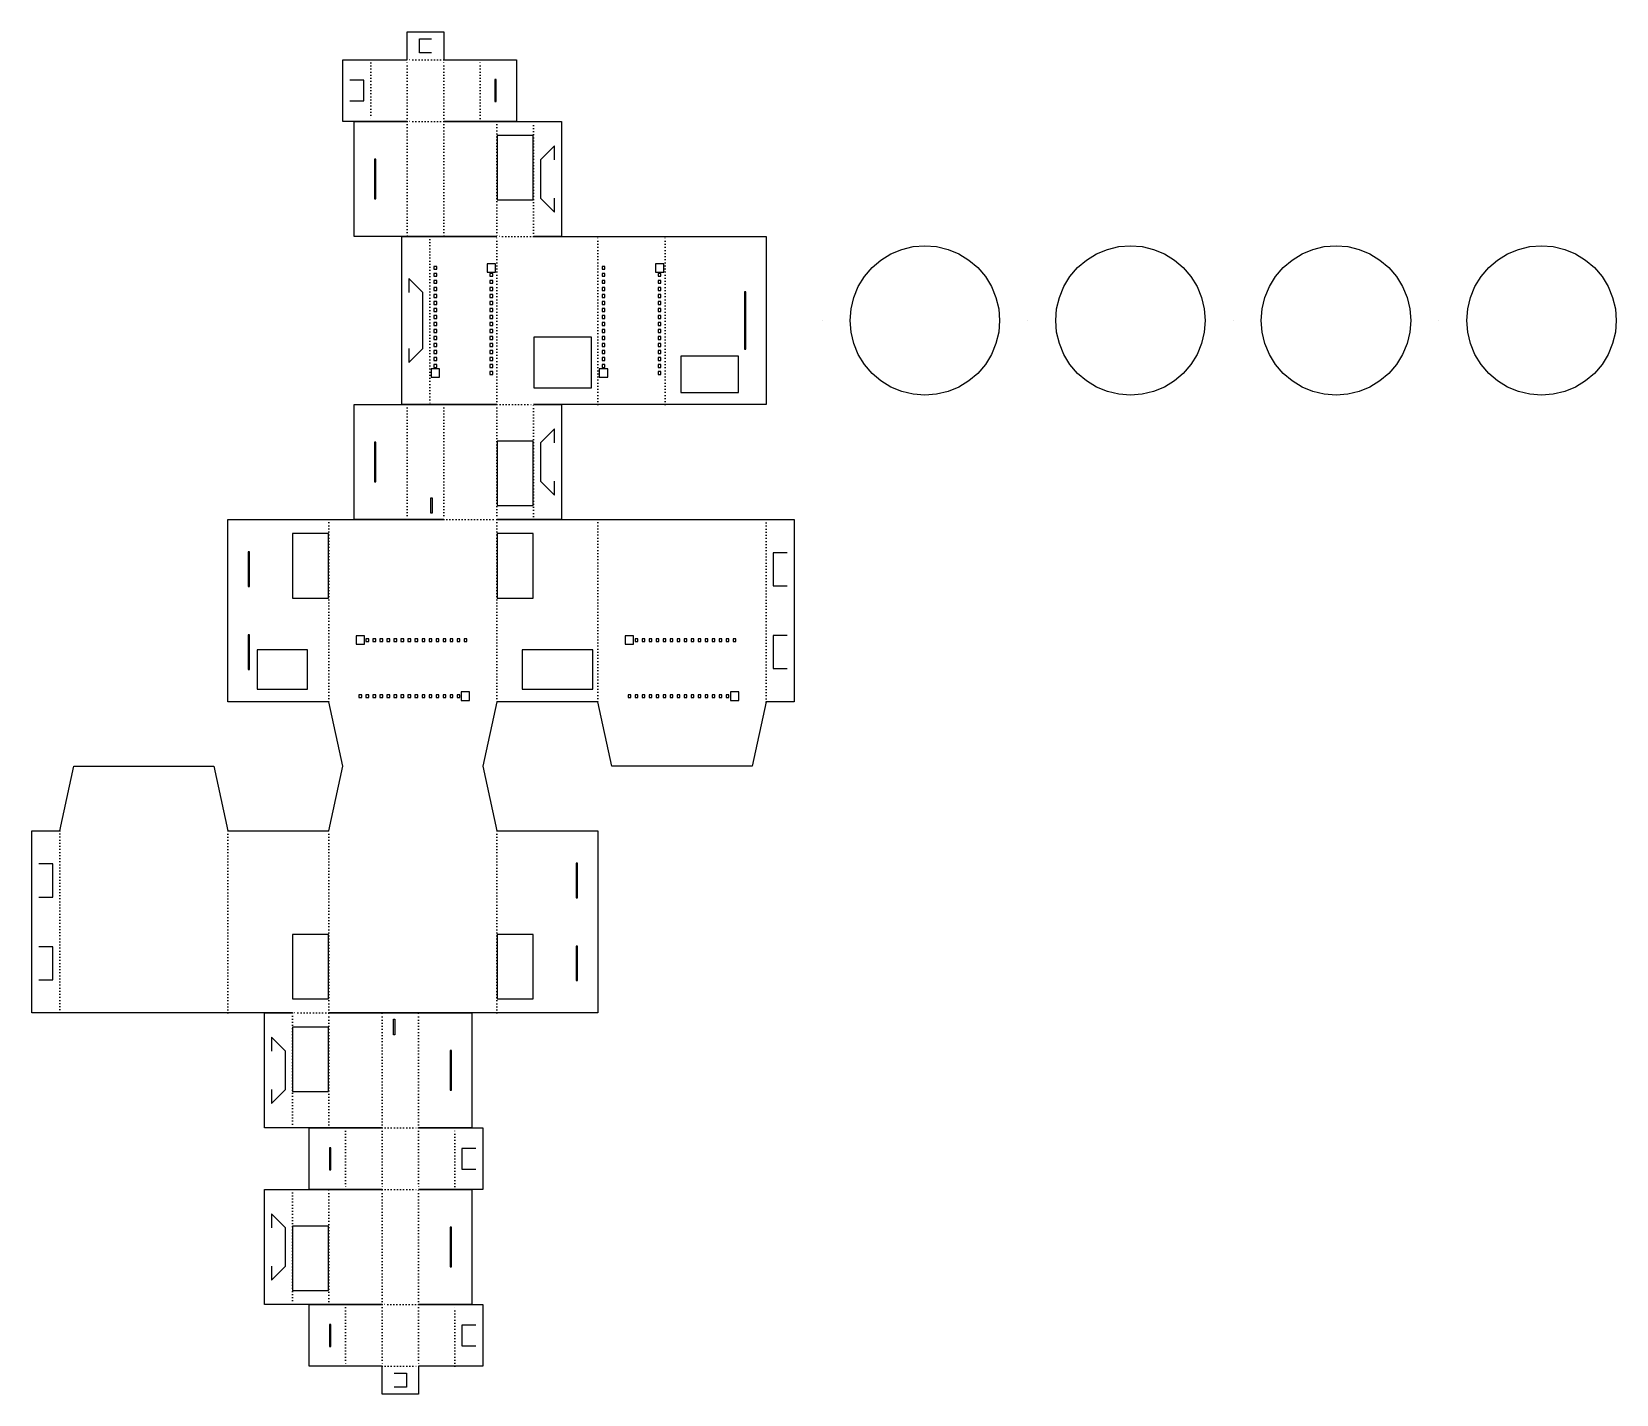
# Model space of a CAD drawing. Extents: x 0 to 565, y 0 to 486.
import ezdxf

# ---------------------------------------------------------------- set-up
doc = ezdxf.new("R2010")
doc.units = 0
doc.linetypes.add('DOTTED', pattern=[1, 0, -1])
for name, color, linetype in [('-90', 1, 'CONTINUOUS'), ('180', 1, 'CONTINUOUS'), ('90', 1, 'CONTINUOUS')]:
    doc.layers.add(name, color=color, linetype=linetype)

msp = doc.modelspace()

# ---------------------------------------------------------------- linework, layer by layer
at = {"layer": '-90', "color": 1, "linetype": 'DOTTED'}
for p, q in [((134, 454), (134, 413)), ((147, 454), (147, 413)), ((166, 454), (166, 413)), ((179, 413), (179, 454)), ((179, 413), (166, 413)), ((134, 353), (134, 312)), ((147, 353), (147, 312)), ((166, 353), (179, 353)), ((166, 353), (166, 312)), ((179, 312), (179, 353)), ((93, 136), (93, 95)), ((106, 95), (106, 136)), ((125, 95), (125, 136)), ((138, 95), (138, 136)), ((93, 73), (93, 32)), ((106, 32), (106, 73)), ((125, 32), (125, 73)), ((138, 32), (138, 73))]:
    msp.add_line(p, q, dxfattribs=at)
at = {"layer": '180', "color": 1, "linetype": 'DOTTED'}
for p, q in [((147, 312), (166, 312)), ((106, 136), (93, 136))]:
    msp.add_line(p, q, dxfattribs=at)
at = {"layer": '90', "color": 1, "linetype": 'DOTTED'}
for p, q in [((121, 476), (121, 454)), ((147, 476), (134, 476)), ((134, 454), (134, 476)), ((147, 454), (147, 476)), ((160, 454), (160, 476)), ((147, 454), (134, 454)), ((142, 413), (142, 353)), ((166, 353), (166, 413)), ((202, 353), (202, 413)), ((226, 353), (226, 413)), ((106, 312), (106, 247)), ((166, 312), (166, 247)), ((202, 312), (202, 247)), ((262, 247), (262, 312)), ((10, 201), (10, 136)), ((70, 136), (70, 201)), ((106, 136), (106, 201)), ((166, 136), (166, 201)), ((112, 95), (112, 73)), ((125, 95), (138, 95)), ((125, 95), (125, 73)), ((138, 95), (138, 73)), ((151, 73), (151, 95)), ((125, 73), (138, 73)), ((112, 32), (112, 10)), ((138, 32), (125, 32)), ((125, 32), (125, 10)), ((138, 32), (138, 10)), ((151, 10), (151, 32)), ((125, 10), (138, 10))]:
    msp.add_line(p, q, dxfattribs=at)
at = {"layer": 'cut', "color": 5}
for p, q in [((134, 486), (147, 486)), ((134, 476), (134, 486)), ((138.33, 478.5), (138.33, 483.5)), ((138.33, 483.5), (142.67, 483.5)), ((147, 486), (147, 476)), ((111, 476), (121, 476)), ((111, 454), (111, 476)), ((121, 476), (134, 476)), ((142.67, 478.5), (138.33, 478.5)), ((147, 476), (160, 476)), ((160, 476), (173, 476)), ((173, 476), (173, 454)), ((118.5, 468.67), (113.5, 468.67)), ((118.5, 461.33), (118.5, 468.67)), ((165.25, 468.92), (165.25, 461.08)), ((165.75, 468.92), (165.25, 468.92)), ((165.75, 461.08), (165.75, 468.92)), ((113.5, 461.33), (118.5, 461.33)), ((165.25, 461.08), (165.75, 461.08)), ((121, 454), (111, 454)), ((115, 454), (134, 454)), ((115, 413), (115, 454)), ((134, 454), (121, 454)), ((147, 454), (166, 454)), ((160, 454), (147, 454)), ((173, 454), (160, 454)), ((166, 454), (179, 454)), ((179, 454), (189, 454)), ((189, 454), (189, 413)), ((178.94, 449), (166.06, 449)), ((166.06, 449), (166.06, 426)), ((178.94, 426), (178.94, 449)), ((186.5, 445.33), (181.5, 440.33)), ((186.5, 440.33), (186.5, 445.33)), ((122.75, 440.58), (122.25, 440.58)), ((122.25, 440.58), (122.25, 426.42)), ((122.75, 426.42), (122.75, 440.58)), ((181.5, 440.33), (181.5, 426.67)), ((122.25, 426.42), (122.75, 426.42)), ((166.06, 426), (178.94, 426)), ((181.5, 426.67), (186.5, 421.67)), ((186.5, 421.67), (186.5, 426.67)), ((134, 413), (115, 413)), ((132, 413), (142, 413)), ((132, 353), (132, 413)), ((147, 413), (134, 413)), ((142, 413), (166, 413)), ((166, 413), (147, 413)), ((166, 413), (166, 413)), ((179, 413), (202, 413)), ((189, 413), (179, 413)), ((202, 413), (226, 413)), ((202, 413), (202, 413)), ((226, 413), (262, 413)), ((262, 413), (262, 353)), ((306.56, 406.76), (310.43, 408.36)), ((310.43, 408.36), (314.5, 409.34)), ((314.5, 409.34), (318.67, 409.67)), ((318.67, 409.67), (322.84, 409.34)), ((322.84, 409.34), (326.91, 408.36)), ((326.91, 408.36), (330.77, 406.76)), ((379.89, 406.76), (383.76, 408.36)), ((383.76, 408.36), (387.83, 409.34)), ((387.83, 409.34), (392, 409.67)), ((392, 409.67), (396.17, 409.34)), ((396.17, 409.34), (400.24, 408.36)), ((400.24, 408.36), (404.11, 406.76)), ((453.23, 406.76), (457.09, 408.36)), ((457.09, 408.36), (461.16, 409.34)), ((461.16, 409.34), (465.33, 409.67)), ((465.33, 409.67), (469.5, 409.34)), ((469.5, 409.34), (473.57, 408.36)), ((473.57, 408.36), (477.44, 406.76)), ((526.56, 406.76), (530.43, 408.36)), ((530.43, 408.36), (534.5, 409.34)), ((534.5, 409.34), (538.67, 409.67)), ((538.67, 409.67), (542.84, 409.34)), ((542.84, 409.34), (546.91, 408.36)), ((546.91, 408.36), (550.77, 406.76)), ((143.5, 402.25), (143.5, 401.25)), ((144.5, 402.25), (143.5, 402.25)), ((144.5, 401.25), (144.5, 402.25)), ((162.5, 403.25), (162.5, 400.25)), ((165.5, 403.25), (162.5, 403.25)), ((165.5, 400.25), (165.5, 403.25)), ((203.5, 402.25), (203.5, 401.25)), ((204.5, 402.25), (203.5, 402.25)), ((204.5, 401.25), (204.5, 402.25)), ((222.5, 403.25), (222.5, 400.25)), ((225.5, 403.25), (222.5, 403.25)), ((225.5, 400.25), (225.5, 403.25)), ((297.09, 398.67), (299.81, 401.86)), ((299.81, 401.86), (302.99, 404.57)), ((302.99, 404.57), (306.56, 406.76)), ((330.77, 406.76), (334.34, 404.57)), ((334.34, 404.57), (337.52, 401.86)), ((337.52, 401.86), (340.24, 398.67)), ((370.43, 398.67), (373.14, 401.86)), ((373.14, 401.86), (376.33, 404.57)), ((376.33, 404.57), (379.89, 406.76)), ((404.11, 406.76), (407.67, 404.57)), ((407.67, 404.57), (410.86, 401.86)), ((410.86, 401.86), (413.57, 398.67)), ((443.76, 398.67), (446.48, 401.86)), ((446.48, 401.86), (449.66, 404.57)), ((449.66, 404.57), (453.23, 406.76)), ((477.44, 406.76), (481.01, 404.57)), ((481.01, 404.57), (484.19, 401.86)), ((484.19, 401.86), (486.91, 398.67)), ((517.09, 398.67), (519.81, 401.86)), ((519.81, 401.86), (522.99, 404.57)), ((522.99, 404.57), (526.56, 406.76)), ((550.77, 406.76), (554.34, 404.57)), ((554.34, 404.57), (557.52, 401.86)), ((557.52, 401.86), (560.24, 398.67)), ((139.5, 393), (134.5, 398)), ((134.5, 398), (134.5, 393)), ((143.5, 401.25), (144.5, 401.25)), ((143.5, 399.75), (143.5, 398.75)), ((144.5, 399.75), (143.5, 399.75)), ((143.5, 398.75), (144.5, 398.75)), ((143.5, 397.25), (143.5, 396.25)), ((144.5, 397.25), (143.5, 397.25)), ((143.5, 396.25), (144.5, 396.25)), ((144.5, 398.75), (144.5, 399.75)), ((144.5, 396.25), (144.5, 397.25)), ((162.5, 400.25), (165.5, 400.25)), ((163.5, 399.75), (163.5, 398.75)), ((164.5, 399.75), (163.5, 399.75)), ((163.5, 398.75), (164.5, 398.75)), ((163.5, 397.25), (163.5, 396.25)), ((164.5, 397.25), (163.5, 397.25)), ((163.5, 396.25), (164.5, 396.25)), ((164.5, 398.75), (164.5, 399.75)), ((164.5, 396.25), (164.5, 397.25)), ((203.5, 401.25), (204.5, 401.25)), ((203.5, 399.75), (203.5, 398.75)), ((204.5, 399.75), (203.5, 399.75)), ((203.5, 398.75), (204.5, 398.75)), ((203.5, 397.25), (203.5, 396.25)), ((204.5, 397.25), (203.5, 397.25)), ((203.5, 396.25), (204.5, 396.25)), ((204.5, 398.75), (204.5, 399.75)), ((204.5, 396.25), (204.5, 397.25)), ((222.5, 400.25), (225.5, 400.25)), ((223.5, 399.75), (223.5, 398.75)), ((224.5, 399.75), (223.5, 399.75)), ((223.5, 398.75), (224.5, 398.75)), ((223.5, 397.25), (223.5, 396.25)), ((224.5, 397.25), (223.5, 397.25)), ((223.5, 396.25), (224.5, 396.25)), ((224.5, 398.75), (224.5, 399.75)), ((224.5, 396.25), (224.5, 397.25)), ((294.91, 395.11), (297.09, 398.67)), ((340.24, 398.67), (342.43, 395.11)), ((368.24, 395.11), (370.43, 398.67)), ((413.57, 398.67), (415.76, 395.11)), ((441.57, 395.11), (443.76, 398.67)), ((486.91, 398.67), (489.09, 395.11)), ((514.91, 395.11), (517.09, 398.67)), ((560.24, 398.67), (562.43, 395.11)), ((139.5, 373), (139.5, 393)), ((143.5, 394.75), (143.5, 393.75)), ((144.5, 394.75), (143.5, 394.75)), ((143.5, 393.75), (144.5, 393.75)), ((143.5, 392.25), (143.5, 391.25)), ((144.5, 392.25), (143.5, 392.25)), ((143.5, 391.25), (144.5, 391.25)), ((144.5, 393.75), (144.5, 394.75)), ((144.5, 391.25), (144.5, 392.25)), ((163.5, 394.75), (163.5, 393.75)), ((164.5, 394.75), (163.5, 394.75)), ((163.5, 393.75), (164.5, 393.75)), ((163.5, 392.25), (163.5, 391.25)), ((164.5, 392.25), (163.5, 392.25)), ((163.5, 391.25), (164.5, 391.25)), ((164.5, 393.75), (164.5, 394.75)), ((164.5, 391.25), (164.5, 392.25)), ((203.5, 394.75), (203.5, 393.75)), ((204.5, 394.75), (203.5, 394.75)), ((203.5, 393.75), (204.5, 393.75)), ((203.5, 392.25), (203.5, 391.25)), ((204.5, 392.25), (203.5, 392.25)), ((203.5, 391.25), (204.5, 391.25)), ((204.5, 393.75), (204.5, 394.75)), ((204.5, 391.25), (204.5, 392.25)), ((223.5, 394.75), (223.5, 393.75)), ((224.5, 394.75), (223.5, 394.75)), ((223.5, 393.75), (224.5, 393.75)), ((223.5, 392.25), (223.5, 391.25)), ((224.5, 392.25), (223.5, 392.25)), ((223.5, 391.25), (224.5, 391.25)), ((224.5, 393.75), (224.5, 394.75)), ((224.5, 391.25), (224.5, 392.25)), ((254.25, 393.25), (254.25, 372.75)), ((254.75, 393.25), (254.25, 393.25)), ((254.75, 372.75), (254.75, 393.25)), ((292.33, 387.17), (293.31, 391.24)), ((293.31, 391.24), (294.91, 395.11)), ((342.43, 395.11), (344.03, 391.24)), ((344.03, 391.24), (345.01, 387.17)), ((365.66, 387.17), (366.64, 391.24)), ((366.64, 391.24), (368.24, 395.11)), ((415.76, 395.11), (417.36, 391.24)), ((417.36, 391.24), (418.34, 387.17)), ((438.99, 387.17), (439.97, 391.24)), ((439.97, 391.24), (441.57, 395.11)), ((489.09, 395.11), (490.69, 391.24)), ((490.69, 391.24), (491.67, 387.17)), ((512.33, 387.17), (513.31, 391.24)), ((513.31, 391.24), (514.91, 395.11)), ((562.43, 395.11), (564.03, 391.24)), ((564.03, 391.24), (565.01, 387.17)), ((143.5, 389.75), (143.5, 388.75)), ((144.5, 389.75), (143.5, 389.75)), ((143.5, 388.75), (144.5, 388.75)), ((143.5, 387.25), (143.5, 386.25)), ((144.5, 387.25), (143.5, 387.25)), ((143.5, 386.25), (144.5, 386.25)), ((143.5, 384.75), (143.5, 383.75)), ((144.5, 384.75), (143.5, 384.75)), ((144.5, 388.75), (144.5, 389.75)), ((144.5, 386.25), (144.5, 387.25)), ((144.5, 383.75), (144.5, 384.75)), ((163.5, 389.75), (163.5, 388.75)), ((164.5, 389.75), (163.5, 389.75)), ((163.5, 388.75), (164.5, 388.75)), ((163.5, 387.25), (163.5, 386.25)), ((164.5, 387.25), (163.5, 387.25)), ((163.5, 386.25), (164.5, 386.25)), ((163.5, 384.75), (163.5, 383.75)), ((164.5, 384.75), (163.5, 384.75)), ((164.5, 388.75), (164.5, 389.75)), ((164.5, 386.25), (164.5, 387.25)), ((164.5, 383.75), (164.5, 384.75)), ((203.5, 389.75), (203.5, 388.75)), ((204.5, 389.75), (203.5, 389.75)), ((203.5, 388.75), (204.5, 388.75)), ((203.5, 387.25), (203.5, 386.25)), ((204.5, 387.25), (203.5, 387.25)), ((203.5, 386.25), (204.5, 386.25)), ((203.5, 384.75), (203.5, 383.75)), ((204.5, 384.75), (203.5, 384.75)), ((204.5, 388.75), (204.5, 389.75)), ((204.5, 386.25), (204.5, 387.25)), ((204.5, 383.75), (204.5, 384.75)), ((223.5, 389.75), (223.5, 388.75)), ((224.5, 389.75), (223.5, 389.75)), ((223.5, 388.75), (224.5, 388.75)), ((223.5, 387.25), (223.5, 386.25)), ((224.5, 387.25), (223.5, 387.25)), ((223.5, 386.25), (224.5, 386.25)), ((223.5, 384.75), (223.5, 383.75)), ((224.5, 384.75), (223.5, 384.75)), ((224.5, 388.75), (224.5, 389.75)), ((224.5, 386.25), (224.5, 387.25)), ((224.5, 383.75), (224.5, 384.75)), ((292, 383), (292.33, 387.17)), ((345.01, 387.17), (345.33, 383)), ((365.33, 383), (365.66, 387.17)), ((418.34, 387.17), (418.67, 383)), ((438.67, 383), (438.99, 387.17)), ((491.67, 387.17), (492, 383)), ((512, 383), (512.33, 387.17)), ((565.01, 387.17), (565.33, 383)), ((143.5, 383.75), (144.5, 383.75)), ((143.5, 382.25), (143.5, 381.25)), ((144.5, 382.25), (143.5, 382.25)), ((143.5, 381.25), (144.5, 381.25)), ((143.5, 379.75), (143.5, 378.75)), ((144.5, 379.75), (143.5, 379.75)), ((144.5, 381.25), (144.5, 382.25)), ((144.5, 378.75), (144.5, 379.75)), ((163.5, 383.75), (164.5, 383.75)), ((163.5, 382.25), (163.5, 381.25)), ((164.5, 382.25), (163.5, 382.25)), ((163.5, 381.25), (164.5, 381.25)), ((163.5, 379.75), (163.5, 378.75)), ((164.5, 379.75), (163.5, 379.75)), ((164.5, 381.25), (164.5, 382.25)), ((164.5, 378.75), (164.5, 379.75)), ((203.5, 383.75), (204.5, 383.75)), ((203.5, 382.25), (203.5, 381.25)), ((204.5, 382.25), (203.5, 382.25)), ((203.5, 381.25), (204.5, 381.25)), ((203.5, 379.75), (203.5, 378.75)), ((204.5, 379.75), (203.5, 379.75)), ((204.5, 381.25), (204.5, 382.25)), ((204.5, 378.75), (204.5, 379.75)), ((223.5, 383.75), (224.5, 383.75)), ((223.5, 382.25), (223.5, 381.25)), ((224.5, 382.25), (223.5, 382.25)), ((223.5, 381.25), (224.5, 381.25)), ((223.5, 379.75), (223.5, 378.75)), ((224.5, 379.75), (223.5, 379.75)), ((224.5, 381.25), (224.5, 382.25)), ((224.5, 378.75), (224.5, 379.75)), ((282, 383), (282, 383)), ((282, 383), (282, 383)), ((282, 383), (282, 383)), ((282, 383), (282, 383)), ((292.33, 378.83), (292, 383)), ((293.31, 374.76), (292.33, 378.83)), ((345.01, 378.83), (344.03, 374.76)), ((345.33, 383), (345.01, 378.83)), ((355.33, 383), (355.33, 383)), ((355.33, 383), (355.33, 383)), ((355.33, 383), (355.33, 383)), ((355.33, 383), (355.33, 383)), ((365.66, 378.83), (365.33, 383)), ((366.64, 374.76), (365.66, 378.83)), ((418.34, 378.83), (417.36, 374.76)), ((418.67, 383), (418.34, 378.83)), ((428.67, 383), (428.67, 383)), ((428.67, 383), (428.67, 383)), ((428.67, 383), (428.67, 383)), ((428.67, 383), (428.67, 383)), ((438.99, 378.83), (438.67, 383)), ((439.97, 374.76), (438.99, 378.83)), ((491.67, 378.83), (490.69, 374.76)), ((492, 383), (491.67, 378.83)), ((502, 383), (502, 383)), ((502, 383), (502, 383)), ((502, 383), (502, 383)), ((502, 383), (502, 383)), ((512.33, 378.83), (512, 383)), ((513.31, 374.76), (512.33, 378.83)), ((565.01, 378.83), (564.03, 374.76)), ((565.33, 383), (565.01, 378.83)), ((143.5, 378.75), (144.5, 378.75)), ((143.5, 377.25), (143.5, 376.25)), ((144.5, 377.25), (143.5, 377.25)), ((143.5, 376.25), (144.5, 376.25)), ((143.5, 374.75), (143.5, 373.75)), ((144.5, 374.75), (143.5, 374.75)), ((143.5, 373.75), (144.5, 373.75)), ((144.5, 376.25), (144.5, 377.25)), ((144.5, 373.75), (144.5, 374.75)), ((163.5, 378.75), (164.5, 378.75)), ((163.5, 377.25), (163.5, 376.25)), ((164.5, 377.25), (163.5, 377.25)), ((163.5, 376.25), (164.5, 376.25)), ((163.5, 374.75), (163.5, 373.75)), ((164.5, 374.75), (163.5, 374.75)), ((163.5, 373.75), (164.5, 373.75)), ((164.5, 376.25), (164.5, 377.25)), ((164.5, 373.75), (164.5, 374.75)), ((179.11, 377), (179.11, 359)), ((199.69, 377), (179.11, 377)), ((199.69, 359), (199.69, 377)), ((203.5, 378.75), (204.5, 378.75)), ((203.5, 377.25), (203.5, 376.25)), ((204.5, 377.25), (203.5, 377.25)), ((203.5, 376.25), (204.5, 376.25)), ((203.5, 374.75), (203.5, 373.75)), ((204.5, 374.75), (203.5, 374.75)), ((203.5, 373.75), (204.5, 373.75)), ((204.5, 376.25), (204.5, 377.25)), ((204.5, 373.75), (204.5, 374.75)), ((223.5, 378.75), (224.5, 378.75)), ((223.5, 377.25), (223.5, 376.25)), ((224.5, 377.25), (223.5, 377.25)), ((223.5, 376.25), (224.5, 376.25)), ((223.5, 374.75), (223.5, 373.75)), ((224.5, 374.75), (223.5, 374.75)), ((223.5, 373.75), (224.5, 373.75)), ((224.5, 376.25), (224.5, 377.25)), ((224.5, 373.75), (224.5, 374.75)), ((294.91, 370.89), (293.31, 374.76)), ((344.03, 374.76), (342.43, 370.89)), ((368.24, 370.89), (366.64, 374.76)), ((417.36, 374.76), (415.76, 370.89)), ((441.57, 370.89), (439.97, 374.76)), ((490.69, 374.76), (489.09, 370.89)), ((514.91, 370.89), (513.31, 374.76)), ((564.03, 374.76), (562.43, 370.89)), ((134.5, 373), (134.5, 368)), ((134.5, 368), (139.5, 373)), ((143.5, 372.25), (143.5, 371.25)), ((144.5, 372.25), (143.5, 372.25)), ((143.5, 371.25), (144.5, 371.25)), ((143.5, 369.75), (143.5, 368.75)), ((144.5, 369.75), (143.5, 369.75)), ((143.5, 368.75), (144.5, 368.75)), ((144.5, 371.25), (144.5, 372.25)), ((144.5, 368.75), (144.5, 369.75)), ((163.5, 372.25), (163.5, 371.25)), ((164.5, 372.25), (163.5, 372.25)), ((163.5, 371.25), (164.5, 371.25)), ((163.5, 369.75), (163.5, 368.75)), ((164.5, 369.75), (163.5, 369.75)), ((163.5, 368.75), (164.5, 368.75)), ((164.5, 371.25), (164.5, 372.25)), ((164.5, 368.75), (164.5, 369.75)), ((203.5, 372.25), (203.5, 371.25)), ((204.5, 372.25), (203.5, 372.25)), ((203.5, 371.25), (204.5, 371.25)), ((203.5, 369.75), (203.5, 368.75)), ((204.5, 369.75), (203.5, 369.75)), ((203.5, 368.75), (204.5, 368.75)), ((204.5, 371.25), (204.5, 372.25)), ((204.5, 368.75), (204.5, 369.75)), ((223.5, 372.25), (223.5, 371.25)), ((224.5, 372.25), (223.5, 372.25)), ((223.5, 371.25), (224.5, 371.25)), ((223.5, 369.75), (223.5, 368.75)), ((224.5, 369.75), (223.5, 369.75)), ((223.5, 368.75), (224.5, 368.75)), ((224.5, 371.25), (224.5, 372.25)), ((224.5, 368.75), (224.5, 369.75)), ((231.55, 370.3), (231.55, 357.3)), ((252.13, 370.3), (231.55, 370.3)), ((252.13, 357.3), (252.13, 370.3)), ((254.25, 372.75), (254.75, 372.75)), ((297.09, 367.33), (294.91, 370.89)), ((342.43, 370.89), (340.24, 367.33)), ((370.43, 367.33), (368.24, 370.89)), ((415.76, 370.89), (413.57, 367.33)), ((443.76, 367.33), (441.57, 370.89)), ((489.09, 370.89), (486.91, 367.33)), ((517.09, 367.33), (514.91, 370.89)), ((562.43, 370.89), (560.24, 367.33)), ((142.5, 365.75), (142.5, 362.75)), ((145.5, 365.75), (142.5, 365.75)), ((142.5, 362.75), (145.5, 362.75)), ((143.5, 367.25), (143.5, 366.25)), ((144.5, 367.25), (143.5, 367.25)), ((143.5, 366.25), (144.5, 366.25)), ((144.5, 366.25), (144.5, 367.25)), ((145.5, 362.75), (145.5, 365.75)), ((163.5, 367.25), (163.5, 366.25)), ((164.5, 367.25), (163.5, 367.25)), ((163.5, 366.25), (164.5, 366.25)), ((163.5, 364.75), (163.5, 363.75)), ((164.5, 364.75), (163.5, 364.75)), ((163.5, 363.75), (164.5, 363.75)), ((164.5, 366.25), (164.5, 367.25)), ((164.5, 363.75), (164.5, 364.75)), ((202.5, 365.75), (202.5, 362.75)), ((205.5, 365.75), (202.5, 365.75)), ((202.5, 362.75), (205.5, 362.75)), ((203.5, 367.25), (203.5, 366.25)), ((204.5, 367.25), (203.5, 367.25)), ((203.5, 366.25), (204.5, 366.25)), ((204.5, 366.25), (204.5, 367.25)), ((205.5, 362.75), (205.5, 365.75)), ((223.5, 367.25), (223.5, 366.25)), ((224.5, 367.25), (223.5, 367.25)), ((223.5, 366.25), (224.5, 366.25)), ((223.5, 364.75), (223.5, 363.75)), ((224.5, 364.75), (223.5, 364.75)), ((223.5, 363.75), (224.5, 363.75)), ((224.5, 366.25), (224.5, 367.25)), ((224.5, 363.75), (224.5, 364.75)), ((299.81, 364.14), (297.09, 367.33)), ((302.99, 361.43), (299.81, 364.14)), ((337.52, 364.14), (334.34, 361.43)), ((340.24, 367.33), (337.52, 364.14)), ((373.14, 364.14), (370.43, 367.33)), ((376.33, 361.43), (373.14, 364.14)), ((410.86, 364.14), (407.67, 361.43)), ((413.57, 367.33), (410.86, 364.14)), ((446.48, 364.14), (443.76, 367.33)), ((449.66, 361.43), (446.48, 364.14)), ((484.19, 364.14), (481.01, 361.43)), ((486.91, 367.33), (484.19, 364.14)), ((519.81, 364.14), (517.09, 367.33)), ((522.99, 361.43), (519.81, 364.14)), ((557.52, 364.14), (554.34, 361.43)), ((560.24, 367.33), (557.52, 364.14)), ((179.11, 359), (199.69, 359)), ((231.55, 357.3), (252.13, 357.3)), ((306.56, 359.24), (302.99, 361.43)), ((310.43, 357.64), (306.56, 359.24)), ((314.5, 356.66), (310.43, 357.64)), ((318.67, 356.33), (314.5, 356.66)), ((322.84, 356.66), (318.67, 356.33)), ((326.91, 357.64), (322.84, 356.66)), ((330.77, 359.24), (326.91, 357.64)), ((334.34, 361.43), (330.77, 359.24)), ((379.89, 359.24), (376.33, 361.43)), ((383.76, 357.64), (379.89, 359.24)), ((387.83, 356.66), (383.76, 357.64)), ((392, 356.33), (387.83, 356.66)), ((396.17, 356.66), (392, 356.33)), ((400.24, 357.64), (396.17, 356.66)), ((404.11, 359.24), (400.24, 357.64)), ((407.67, 361.43), (404.11, 359.24)), ((453.23, 359.24), (449.66, 361.43)), ((457.09, 357.64), (453.23, 359.24)), ((461.16, 356.66), (457.09, 357.64)), ((465.33, 356.33), (461.16, 356.66)), ((469.5, 356.66), (465.33, 356.33)), ((473.57, 357.64), (469.5, 356.66)), ((477.44, 359.24), (473.57, 357.64)), ((481.01, 361.43), (477.44, 359.24)), ((526.56, 359.24), (522.99, 361.43)), ((530.43, 357.64), (526.56, 359.24)), ((534.5, 356.66), (530.43, 357.64)), ((538.67, 356.33), (534.5, 356.66)), ((542.84, 356.66), (538.67, 356.33)), ((546.91, 357.64), (542.84, 356.66)), ((550.77, 359.24), (546.91, 357.64)), ((554.34, 361.43), (550.77, 359.24)), ((115, 353), (134, 353)), ((115, 312), (115, 353)), ((142, 353), (132, 353)), ((134, 353), (147, 353)), ((166, 353), (142, 353)), ((147, 353), (166, 353)), ((166, 353), (166, 353)), ((202, 353), (179, 353)), ((179, 353), (189, 353)), ((189, 353), (189, 312)), ((202, 353), (202, 353)), ((226, 353), (202, 353)), ((262, 353), (226, 353)), ((122.75, 339.58), (122.25, 339.58)), ((122.25, 339.58), (122.25, 325.42)), ((122.75, 325.42), (122.75, 339.58)), ((178.94, 340), (166.06, 340)), ((166.06, 340), (166.06, 317)), ((178.94, 317), (178.94, 340)), ((186.5, 344.33), (181.5, 339.33)), ((181.5, 339.33), (181.5, 325.67)), ((186.5, 339.33), (186.5, 344.33)), ((122.25, 325.42), (122.75, 325.42)), ((181.5, 325.67), (186.5, 320.67)), ((186.5, 320.67), (186.5, 325.67)), ((142.42, 314.25), (142.42, 319.75)), ((142.42, 319.75), (142.92, 319.75)), ((142.92, 319.75), (142.92, 314.25)), ((166.06, 317), (178.94, 317)), ((70, 312), (106, 312)), ((70, 247), (70, 312)), ((106, 312), (147, 312)), ((106, 312), (106, 312)), ((134, 312), (115, 312)), ((147, 312), (134, 312)), ((142.92, 314.25), (142.42, 314.25)), ((179, 312), (166, 312)), ((166, 312), (166, 312)), ((166, 312), (202, 312)), ((189, 312), (179, 312)), ((202, 312), (262, 312)), ((262, 312), (272, 312)), ((272, 312), (272, 247)), ((105.94, 307), (93.07, 307)), ((93.07, 307), (93.07, 284)), ((105.94, 284), (105.94, 307)), ((178.94, 307), (166.06, 307)), ((166.06, 307), (166.06, 284)), ((178.94, 284), (178.94, 307)), ((77.75, 300.43), (77.25, 300.43)), ((77.25, 300.43), (77.25, 288.11)), ((77.75, 288.11), (77.75, 300.43)), ((269.5, 300.18), (264.5, 300.18)), ((264.5, 300.18), (264.5, 288.36)), ((264.5, 288.36), (269.5, 288.36)), ((77.25, 288.11), (77.75, 288.11)), ((93.07, 284), (105.94, 284)), ((166.06, 284), (178.94, 284)), ((77.75, 270.89), (77.25, 270.89)), ((77.25, 270.89), (77.25, 258.57)), ((77.75, 258.57), (77.75, 270.89)), ((118.75, 270.5), (115.75, 270.5)), ((115.75, 270.5), (115.75, 267.5)), ((115.75, 267.5), (118.75, 267.5)), ((118.75, 267.5), (118.75, 270.5)), ((120.25, 269.5), (119.25, 269.5)), ((119.25, 269.5), (119.25, 268.5)), ((119.25, 268.5), (120.25, 268.5)), ((120.25, 268.5), (120.25, 269.5)), ((122.75, 269.5), (121.75, 269.5)), ((121.75, 269.5), (121.75, 268.5)), ((121.75, 268.5), (122.75, 268.5)), ((122.75, 268.5), (122.75, 269.5)), ((125.25, 269.5), (124.25, 269.5)), ((124.25, 269.5), (124.25, 268.5)), ((124.25, 268.5), (125.25, 268.5)), ((125.25, 268.5), (125.25, 269.5)), ((127.75, 269.5), (126.75, 269.5)), ((126.75, 269.5), (126.75, 268.5)), ((126.75, 268.5), (127.75, 268.5)), ((127.75, 268.5), (127.75, 269.5)), ((130.25, 269.5), (129.25, 269.5)), ((129.25, 269.5), (129.25, 268.5)), ((129.25, 268.5), (130.25, 268.5)), ((130.25, 268.5), (130.25, 269.5)), ((132.75, 269.5), (131.75, 269.5)), ((131.75, 269.5), (131.75, 268.5)), ((131.75, 268.5), (132.75, 268.5)), ((132.75, 268.5), (132.75, 269.5)), ((135.25, 269.5), (134.25, 269.5)), ((134.25, 269.5), (134.25, 268.5)), ((134.25, 268.5), (135.25, 268.5)), ((135.25, 268.5), (135.25, 269.5)), ((137.75, 269.5), (136.75, 269.5)), ((136.75, 269.5), (136.75, 268.5)), ((136.75, 268.5), (137.75, 268.5)), ((137.75, 268.5), (137.75, 269.5)), ((140.25, 269.5), (139.25, 269.5)), ((139.25, 269.5), (139.25, 268.5)), ((139.25, 268.5), (140.25, 268.5)), ((140.25, 268.5), (140.25, 269.5)), ((142.75, 269.5), (141.75, 269.5)), ((141.75, 269.5), (141.75, 268.5)), ((141.75, 268.5), (142.75, 268.5)), ((142.75, 268.5), (142.75, 269.5)), ((145.25, 269.5), (144.25, 269.5)), ((144.25, 269.5), (144.25, 268.5)), ((144.25, 268.5), (145.25, 268.5)), ((145.25, 268.5), (145.25, 269.5)), ((147.75, 269.5), (146.75, 269.5)), ((146.75, 269.5), (146.75, 268.5)), ((146.75, 268.5), (147.75, 268.5)), ((147.75, 268.5), (147.75, 269.5)), ((150.25, 269.5), (149.25, 269.5)), ((149.25, 269.5), (149.25, 268.5)), ((149.25, 268.5), (150.25, 268.5)), ((150.25, 268.5), (150.25, 269.5)), ((152.75, 269.5), (151.75, 269.5)), ((151.75, 269.5), (151.75, 268.5)), ((151.75, 268.5), (152.75, 268.5)), ((152.75, 268.5), (152.75, 269.5)), ((155.25, 269.5), (154.25, 269.5)), ((154.25, 269.5), (154.25, 268.5)), ((154.25, 268.5), (155.25, 268.5)), ((155.25, 268.5), (155.25, 269.5)), ((214.75, 270.5), (211.75, 270.5)), ((211.75, 270.5), (211.75, 267.5)), ((211.75, 267.5), (214.75, 267.5)), ((214.75, 267.5), (214.75, 270.5)), ((216.25, 269.5), (215.25, 269.5)), ((215.25, 269.5), (215.25, 268.5)), ((215.25, 268.5), (216.25, 268.5)), ((216.25, 268.5), (216.25, 269.5)), ((218.75, 269.5), (217.75, 269.5)), ((217.75, 269.5), (217.75, 268.5)), ((217.75, 268.5), (218.75, 268.5)), ((218.75, 268.5), (218.75, 269.5)), ((221.25, 269.5), (220.25, 269.5)), ((220.25, 269.5), (220.25, 268.5)), ((220.25, 268.5), (221.25, 268.5)), ((221.25, 268.5), (221.25, 269.5)), ((223.75, 269.5), (222.75, 269.5)), ((222.75, 269.5), (222.75, 268.5)), ((222.75, 268.5), (223.75, 268.5)), ((223.75, 268.5), (223.75, 269.5)), ((226.25, 269.5), (225.25, 269.5)), ((225.25, 269.5), (225.25, 268.5)), ((225.25, 268.5), (226.25, 268.5)), ((226.25, 268.5), (226.25, 269.5)), ((228.75, 269.5), (227.75, 269.5)), ((227.75, 269.5), (227.75, 268.5)), ((227.75, 268.5), (228.75, 268.5)), ((228.75, 268.5), (228.75, 269.5)), ((231.25, 269.5), (230.25, 269.5)), ((230.25, 269.5), (230.25, 268.5)), ((230.25, 268.5), (231.25, 268.5)), ((231.25, 268.5), (231.25, 269.5)), ((233.75, 269.5), (232.75, 269.5)), ((232.75, 269.5), (232.75, 268.5)), ((232.75, 268.5), (233.75, 268.5)), ((233.75, 268.5), (233.75, 269.5)), ((236.25, 269.5), (235.25, 269.5)), ((235.25, 269.5), (235.25, 268.5)), ((235.25, 268.5), (236.25, 268.5)), ((236.25, 268.5), (236.25, 269.5)), ((238.75, 269.5), (237.75, 269.5)), ((237.75, 269.5), (237.75, 268.5)), ((237.75, 268.5), (238.75, 268.5)), ((238.75, 268.5), (238.75, 269.5)), ((241.25, 269.5), (240.25, 269.5)), ((240.25, 269.5), (240.25, 268.5)), ((240.25, 268.5), (241.25, 268.5)), ((241.25, 268.5), (241.25, 269.5)), ((243.75, 269.5), (242.75, 269.5)), ((242.75, 269.5), (242.75, 268.5)), ((242.75, 268.5), (243.75, 268.5)), ((243.75, 268.5), (243.75, 269.5)), ((246.25, 269.5), (245.25, 269.5)), ((245.25, 269.5), (245.25, 268.5)), ((245.25, 268.5), (246.25, 268.5)), ((246.25, 268.5), (246.25, 269.5)), ((248.75, 269.5), (247.75, 269.5)), ((247.75, 269.5), (247.75, 268.5)), ((247.75, 268.5), (248.75, 268.5)), ((248.75, 268.5), (248.75, 269.5)), ((251.25, 269.5), (250.25, 269.5)), ((250.25, 269.5), (250.25, 268.5)), ((250.25, 268.5), (251.25, 268.5)), ((251.25, 268.5), (251.25, 269.5)), ((269.5, 270.64), (264.5, 270.64)), ((264.5, 270.64), (264.5, 258.82)), ((98.44, 265.52), (80.44, 265.52)), ((80.44, 265.52), (80.44, 251.48)), ((98.44, 251.48), (98.44, 265.52)), ((200.2, 265.52), (175, 265.52)), ((175, 265.52), (175, 251.48)), ((200.2, 251.48), (200.2, 265.52)), ((77.25, 258.57), (77.75, 258.57)), ((264.5, 258.82), (269.5, 258.82)), ((80.44, 251.48), (98.44, 251.48)), ((117.75, 249.5), (116.75, 249.5)), ((116.75, 249.5), (116.75, 248.5)), ((117.75, 248.5), (117.75, 249.5)), ((120.25, 249.5), (119.25, 249.5)), ((119.25, 249.5), (119.25, 248.5)), ((120.25, 248.5), (120.25, 249.5)), ((122.75, 249.5), (121.75, 249.5)), ((121.75, 249.5), (121.75, 248.5)), ((122.75, 248.5), (122.75, 249.5)), ((125.25, 249.5), (124.25, 249.5)), ((124.25, 249.5), (124.25, 248.5)), ((125.25, 248.5), (125.25, 249.5)), ((127.75, 249.5), (126.75, 249.5)), ((126.75, 249.5), (126.75, 248.5)), ((127.75, 248.5), (127.75, 249.5)), ((130.25, 249.5), (129.25, 249.5)), ((129.25, 249.5), (129.25, 248.5)), ((130.25, 248.5), (130.25, 249.5)), ((132.75, 249.5), (131.75, 249.5)), ((131.75, 249.5), (131.75, 248.5)), ((132.75, 248.5), (132.75, 249.5)), ((135.25, 249.5), (134.25, 249.5)), ((134.25, 249.5), (134.25, 248.5)), ((135.25, 248.5), (135.25, 249.5)), ((137.75, 249.5), (136.75, 249.5)), ((136.75, 249.5), (136.75, 248.5)), ((137.75, 248.5), (137.75, 249.5)), ((140.25, 249.5), (139.25, 249.5)), ((139.25, 249.5), (139.25, 248.5)), ((140.25, 248.5), (140.25, 249.5)), ((142.75, 249.5), (141.75, 249.5)), ((141.75, 249.5), (141.75, 248.5)), ((142.75, 248.5), (142.75, 249.5)), ((145.25, 249.5), (144.25, 249.5)), ((144.25, 249.5), (144.25, 248.5)), ((145.25, 248.5), (145.25, 249.5)), ((147.75, 249.5), (146.75, 249.5)), ((146.75, 249.5), (146.75, 248.5)), ((147.75, 248.5), (147.75, 249.5)), ((150.25, 249.5), (149.25, 249.5)), ((149.25, 249.5), (149.25, 248.5)), ((150.25, 248.5), (150.25, 249.5)), ((152.75, 249.5), (151.75, 249.5)), ((151.75, 249.5), (151.75, 248.5)), ((152.75, 248.5), (152.75, 249.5)), ((156.25, 250.5), (153.25, 250.5)), ((153.25, 250.5), (153.25, 247.5)), ((156.25, 247.5), (156.25, 250.5)), ((175, 251.48), (200.2, 251.48)), ((213.75, 249.5), (212.75, 249.5)), ((212.75, 249.5), (212.75, 248.5)), ((213.75, 248.5), (213.75, 249.5)), ((216.25, 249.5), (215.25, 249.5)), ((215.25, 249.5), (215.25, 248.5)), ((216.25, 248.5), (216.25, 249.5)), ((218.75, 249.5), (217.75, 249.5)), ((217.75, 249.5), (217.75, 248.5)), ((218.75, 248.5), (218.75, 249.5)), ((221.25, 249.5), (220.25, 249.5)), ((220.25, 249.5), (220.25, 248.5)), ((221.25, 248.5), (221.25, 249.5)), ((223.75, 249.5), (222.75, 249.5)), ((222.75, 249.5), (222.75, 248.5)), ((223.75, 248.5), (223.75, 249.5)), ((226.25, 249.5), (225.25, 249.5)), ((225.25, 249.5), (225.25, 248.5)), ((226.25, 248.5), (226.25, 249.5)), ((228.75, 249.5), (227.75, 249.5)), ((227.75, 249.5), (227.75, 248.5)), ((228.75, 248.5), (228.75, 249.5)), ((231.25, 249.5), (230.25, 249.5)), ((230.25, 249.5), (230.25, 248.5)), ((231.25, 248.5), (231.25, 249.5)), ((233.75, 249.5), (232.75, 249.5)), ((232.75, 249.5), (232.75, 248.5)), ((233.75, 248.5), (233.75, 249.5)), ((236.25, 249.5), (235.25, 249.5)), ((235.25, 249.5), (235.25, 248.5)), ((236.25, 248.5), (236.25, 249.5)), ((238.75, 249.5), (237.75, 249.5)), ((237.75, 249.5), (237.75, 248.5)), ((238.75, 248.5), (238.75, 249.5)), ((241.25, 249.5), (240.25, 249.5)), ((240.25, 249.5), (240.25, 248.5)), ((241.25, 248.5), (241.25, 249.5)), ((243.75, 249.5), (242.75, 249.5)), ((242.75, 249.5), (242.75, 248.5)), ((243.75, 248.5), (243.75, 249.5)), ((246.25, 249.5), (245.25, 249.5)), ((245.25, 249.5), (245.25, 248.5)), ((246.25, 248.5), (246.25, 249.5)), ((248.75, 249.5), (247.75, 249.5)), ((247.75, 249.5), (247.75, 248.5)), ((248.75, 248.5), (248.75, 249.5)), ((252.25, 250.5), (249.25, 250.5)), ((249.25, 250.5), (249.25, 247.5)), ((252.25, 247.5), (252.25, 250.5)), ((106, 247), (70, 247)), ((111, 224), (106, 247)), ((116.75, 248.5), (117.75, 248.5)), ((119.25, 248.5), (120.25, 248.5)), ((121.75, 248.5), (122.75, 248.5)), ((124.25, 248.5), (125.25, 248.5)), ((126.75, 248.5), (127.75, 248.5)), ((129.25, 248.5), (130.25, 248.5)), ((131.75, 248.5), (132.75, 248.5)), ((134.25, 248.5), (135.25, 248.5)), ((136.75, 248.5), (137.75, 248.5)), ((139.25, 248.5), (140.25, 248.5)), ((141.75, 248.5), (142.75, 248.5)), ((144.25, 248.5), (145.25, 248.5)), ((146.75, 248.5), (147.75, 248.5)), ((149.25, 248.5), (150.25, 248.5)), ((151.75, 248.5), (152.75, 248.5)), ((153.25, 247.5), (156.25, 247.5)), ((166, 247), (161, 224)), ((202, 247), (166, 247)), ((207, 224), (202, 247)), ((212.75, 248.5), (213.75, 248.5)), ((215.25, 248.5), (216.25, 248.5)), ((217.75, 248.5), (218.75, 248.5)), ((220.25, 248.5), (221.25, 248.5)), ((222.75, 248.5), (223.75, 248.5)), ((225.25, 248.5), (226.25, 248.5)), ((227.75, 248.5), (228.75, 248.5)), ((230.25, 248.5), (231.25, 248.5)), ((232.75, 248.5), (233.75, 248.5)), ((235.25, 248.5), (236.25, 248.5)), ((237.75, 248.5), (238.75, 248.5)), ((240.25, 248.5), (241.25, 248.5)), ((242.75, 248.5), (243.75, 248.5)), ((245.25, 248.5), (246.25, 248.5)), ((247.75, 248.5), (248.75, 248.5)), ((249.25, 247.5), (252.25, 247.5)), ((262, 247), (257, 224)), ((272, 247), (262, 247)), ((10, 201), (15, 224)), ((15, 224), (65, 224)), ((65, 224), (70, 201)), ((106, 201), (111, 224)), ((161, 224), (166, 201)), ((257, 224), (207, 224)), ((0, 201), (10, 201)), ((0, 136), (0, 201)), ((70, 201), (106, 201)), ((166, 201), (202, 201)), ((202, 201), (202, 136)), ((7.5, 189.18), (2.5, 189.18)), ((7.5, 177.36), (7.5, 189.18)), ((194.25, 189.43), (194.25, 177.11)), ((194.75, 189.43), (194.25, 189.43)), ((194.75, 177.11), (194.75, 189.43)), ((2.5, 177.36), (7.5, 177.36)), ((194.25, 177.11), (194.75, 177.11)), ((105.94, 164), (93.07, 164)), ((93.07, 164), (93.07, 141)), ((105.94, 141), (105.94, 164)), ((178.94, 164), (166.06, 164)), ((166.06, 164), (166.06, 141)), ((178.94, 141), (178.94, 164)), ((7.5, 159.64), (2.5, 159.64)), ((7.5, 147.82), (7.5, 159.64)), ((194.25, 159.89), (194.25, 147.57)), ((194.75, 159.89), (194.25, 159.89)), ((194.75, 147.57), (194.75, 159.89)), ((2.5, 147.82), (7.5, 147.82)), ((194.25, 147.57), (194.75, 147.57)), ((10, 136), (0, 136)), ((70, 136), (10, 136)), ((93, 136), (70, 136)), ((70, 136), (70, 136)), ((83, 136), (93, 136)), ((83, 95), (83, 136)), ((93.07, 141), (105.94, 141)), ((166, 136), (106, 136)), ((106, 136), (106, 136)), ((106, 136), (125, 136)), ((125, 136), (138, 136)), ((138, 136), (157, 136)), ((157, 136), (157, 95)), ((179, 136), (166, 136)), ((166, 136), (166, 136)), ((166.06, 141), (178.94, 141)), ((202, 136), (179, 136)), ((202, 136), (202, 136)), ((105.94, 131), (93.07, 131)), ((93.07, 131), (93.07, 108)), ((105.94, 108), (105.94, 131)), ((129.08, 128.25), (129.08, 133.75)), ((129.08, 133.75), (129.58, 133.75)), ((129.58, 133.75), (129.58, 128.25)), ((90.5, 122.33), (85.5, 127.33)), ((85.5, 127.33), (85.5, 122.33)), ((129.58, 128.25), (129.08, 128.25)), ((90.5, 108.67), (90.5, 122.33)), ((149.25, 122.58), (149.25, 108.42)), ((149.75, 122.58), (149.25, 122.58)), ((149.75, 108.42), (149.75, 122.58)), ((85.5, 108.67), (85.5, 103.67)), ((85.5, 103.67), (90.5, 108.67)), ((93.07, 108), (105.94, 108)), ((149.25, 108.42), (149.75, 108.42)), ((93, 95), (83, 95)), ((106, 95), (93, 95)), ((99, 95), (112, 95)), ((99, 73), (99, 95)), ((125, 95), (106, 95)), ((112, 95), (125, 95)), ((138, 95), (151, 95)), ((157, 95), (138, 95)), ((151, 95), (161, 95)), ((161, 95), (161, 73)), ((106.75, 87.92), (106.25, 87.92)), ((106.25, 87.92), (106.25, 80.08)), ((106.75, 80.08), (106.75, 87.92)), ((158.5, 87.67), (153.5, 87.67)), ((153.5, 87.67), (153.5, 80.33)), ((106.25, 80.08), (106.75, 80.08)), ((153.5, 80.33), (158.5, 80.33)), ((83, 73), (93, 73)), ((83, 32), (83, 73)), ((93, 73), (106, 73)), ((112, 73), (99, 73)), ((106, 73), (125, 73)), ((125, 73), (112, 73)), ((138, 73), (157, 73)), ((151, 73), (138, 73)), ((161, 73), (151, 73)), ((157, 73), (157, 32)), ((90.5, 59.33), (85.5, 64.33)), ((85.5, 64.33), (85.5, 59.33)), ((90.5, 45.67), (90.5, 59.33)), ((105.94, 60), (93.07, 60)), ((93.07, 60), (93.07, 37)), ((105.94, 37), (105.94, 60)), ((149.25, 59.58), (149.25, 45.42)), ((149.75, 59.58), (149.25, 59.58)), ((149.75, 45.42), (149.75, 59.58)), ((85.5, 45.67), (85.5, 40.67)), ((85.5, 40.67), (90.5, 45.67)), ((149.25, 45.42), (149.75, 45.42)), ((93.07, 37), (105.94, 37)), ((93, 32), (83, 32)), ((106, 32), (93, 32)), ((99, 32), (112, 32)), ((99, 10), (99, 32)), ((125, 32), (106, 32)), ((112, 32), (125, 32)), ((138, 32), (151, 32)), ((157, 32), (138, 32)), ((151, 32), (161, 32)), ((161, 32), (161, 10)), ((106.75, 24.92), (106.25, 24.92)), ((106.25, 24.92), (106.25, 17.08)), ((106.75, 17.08), (106.75, 24.92)), ((158.5, 24.67), (153.5, 24.67)), ((153.5, 24.67), (153.5, 17.33)), ((106.25, 17.08), (106.75, 17.08)), ((153.5, 17.33), (158.5, 17.33)), ((112, 10), (99, 10)), ((125, 10), (112, 10)), ((125, 0), (125, 10)), ((129.33, 7.5), (133.67, 7.5)), ((133.67, 7.5), (133.67, 2.5)), ((138, 10), (138, 0)), ((151, 10), (138, 10)), ((161, 10), (151, 10)), ((138, 0), (125, 0)), ((133.67, 2.5), (129.33, 2.5))]:
    msp.add_line(p, q, dxfattribs=at)

doc.saveas('drawing.dxf')
